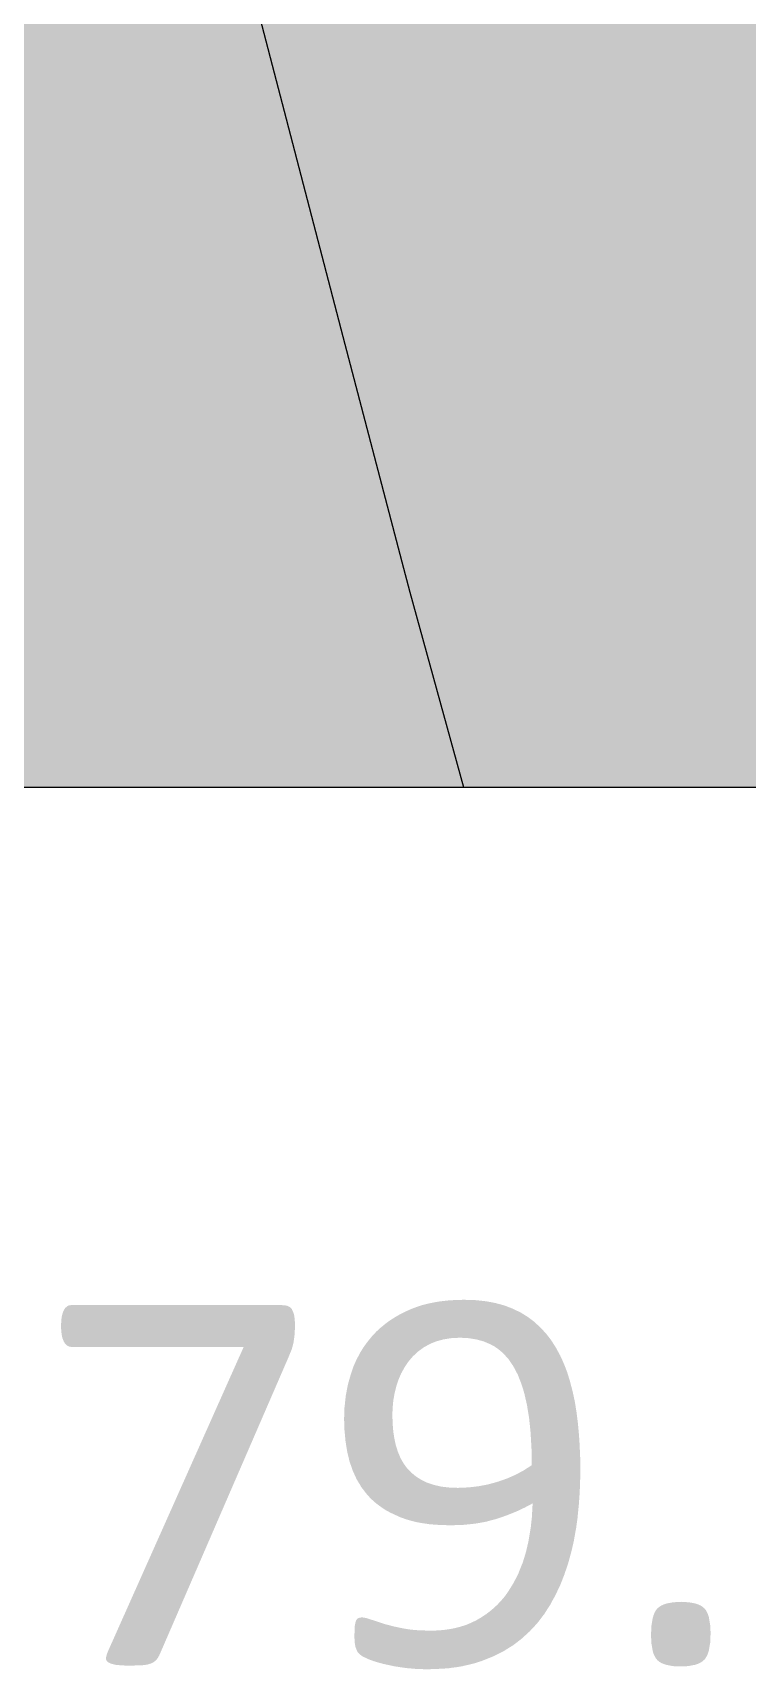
# Model space of a CAD drawing. Header units: inches. Extents: x 79.49066 to 79.49309, y 16.68944 to 16.6915.
# Drawn here: x 79.492518 to 79.4925806, y 16.6894418 to 16.6895851 of the extents above; entities that cross this region are included whole.
import ezdxf

# ---------------------------------------------------------------- set-up
doc = ezdxf.new("R2010")
doc.units = ezdxf.units.IN
doc.header["$MEASUREMENT"] = 0
doc.layers.add('Contours_csv_excel_file_grd', color=7, linetype='CONTINUOUS')
doc.layers.add('GSLAYER', color=7, linetype='CONTINUOUS')

msp = doc.modelspace()

# ---------------------------------------------------------------- hatches: boundary and pattern name
at = {"layer": 'Contours_csv_excel_file_grd', "true_color": 0x5e3fff}
msp.add_hatch(color=173, dxfattribs=at).paths.add_polyline_path([(79.49255574, 16.689519), (79.49255104, 16.6895361), (79.49255035, 16.68953874), (79.49254519, 16.68955847), (79.49254005, 16.68957821), (79.49253679, 16.68959073), (79.49253491, 16.68959795), (79.49253122, 16.68961207), (79.49252983, 16.68961769), (79.4925249, 16.68963742), (79.49251993, 16.68965716), (79.4925149, 16.6896769), (79.49251155, 16.68968978), (79.49251139, 16.6896904), (79.49250988, 16.68969664), (79.49250496, 16.68971637), (79.49249995, 16.68973611), (79.49249482, 16.68975585), (79.49249157, 16.68976803), (79.49248969, 16.68977559), (79.49248726, 16.68978509), (79.49248464, 16.68979532), (79.49247945, 16.68981506), (79.4924741, 16.6898348), (79.49247174, 16.68984324), (79.49246882, 16.68985454), (79.49246399, 16.68987274), (79.49246358, 16.68987427), (79.49245819, 16.68989401), (79.49245263, 16.68991375), (79.49245191, 16.68991632), (79.49244751, 16.68993348), (79.49244319, 16.68995084), (79.4924426, 16.68995322), (79.49243839, 16.68997296), (79.49243666, 16.6899927), (79.49244005, 16.69001243), (79.49244492, 16.69002575), (79.49244727, 16.69003217), (79.49245191, 16.69004319), (79.49245564, 16.69005191), (79.49246191, 16.69006613), (79.49246434, 16.69007165), (79.49247174, 16.69008972), (79.49247248, 16.69009138), (79.4924811, 16.69011112), (79.49248209, 16.69011353), (79.49248923, 16.69013086), (79.49249157, 16.69013665), (79.49249887, 16.6901506), (79.49251139, 16.6901699), (79.49251177, 16.69017033), (79.4925183, 16.69017626), (79.49253122, 16.69018797), (79.49253407, 16.69019007), (79.49255104, 16.69020127), (79.49255316, 16.69020249), (79.49256591, 16.69020981), (79.49257087, 16.69021265), (79.49258172, 16.69021841), (79.4925907, 16.69022317), (79.49260174, 16.69022955), (79.49260779, 16.69023305), (79.49261052, 16.69023463), (79.49262941, 16.69024668), (79.49263035, 16.69024728), (79.4926334, 16.69024928), (79.49264994, 16.69025936), (79.49265017, 16.6902595), (79.49266578, 16.69026902), (79.49266951, 16.6902712), (79.49267, 16.69027148), (79.49267, 16.69028216), (79.49267, 16.69028876), (79.49267, 16.69029281), (79.49267, 16.69030349), (79.49267, 16.69030849), (79.49267, 16.69031469), (79.49265892, 16.69030849), (79.49265017, 16.69030349), (79.49263035, 16.69029281), (79.49262249, 16.69028876), (79.49261052, 16.69028216), (79.49259121, 16.69027148), (79.4925907, 16.6902712), (79.49258699, 16.69026902), (79.49257111, 16.6902595), (79.49257087, 16.69025936), (79.49255521, 16.69024928), (79.492552, 16.69024728), (79.49255104, 16.69024668), (79.49253352, 16.69023463), (79.49253122, 16.69023305), (79.49252661, 16.69022955), (79.4925179, 16.69022317), (79.49251139, 16.69021841), (79.49250392, 16.69021265), (79.49250023, 16.69020981), (79.49249157, 16.69020249), (79.49249025, 16.69020127), (79.49247818, 16.69019007), (79.4924772, 16.69018797), (79.49247174, 16.69017626), (79.49247023, 16.69017033), (79.49247012, 16.6901699), (79.49246495, 16.6901506), (79.49246042, 16.69013665), (79.49245853, 16.69013086), (79.49245191, 16.69011353), (79.49245109, 16.69011112), (79.49244351, 16.69009138), (79.49244277, 16.69008972), (79.49243474, 16.69007165), (79.49243209, 16.69006613), (79.49242566, 16.69005191), (79.49242121, 16.69004319), (79.49241558, 16.69003217), (79.49241226, 16.69002575), (79.49240582, 16.69001243), (79.4924023, 16.6899927), (79.49240685, 16.68997296), (79.49241168, 16.68995322), (79.49241226, 16.68995084), (79.49241713, 16.68993348), (79.49242161, 16.68991632), (79.49242228, 16.68991375), (79.49242713, 16.68989401), (79.49243175, 16.68987427), (79.49243209, 16.68987274), (79.49243654, 16.68985454), (79.49243917, 16.68984324), (79.49244114, 16.6898348), (79.49244554, 16.68981506), (79.49244979, 16.68979532), (79.49245191, 16.68978509), (79.49245405, 16.68977559), (79.49245568, 16.68976803), (79.49245831, 16.68975585), (79.49246244, 16.68973611), (79.49246647, 16.68971637), (79.49247041, 16.68969664), (79.49247162, 16.6896904), (79.49247174, 16.68968978), (79.49247441, 16.6896769), (79.4924784, 16.68965716), (79.49248234, 16.68963742), (79.49248625, 16.68961769), (79.49248736, 16.68961207), (79.49249015, 16.68959795), (79.49249157, 16.68959073), (79.49249416, 16.68957821), (79.49249826, 16.68955847), (79.49250239, 16.68953874), (79.49250296, 16.6895361), (79.49250659, 16.689519)])
at = {"layer": 'Contours_csv_excel_file_grd', "true_color": 0x6845ff}
msp.add_hatch(color=173, dxfattribs=at).paths.add_polyline_path([(79.49261017, 16.689519), (79.49260463, 16.6895361), (79.49260378, 16.68953874), (79.49259739, 16.68955847), (79.49259099, 16.68957821), (79.4925907, 16.68957911), (79.49258485, 16.68959795), (79.49258045, 16.68961207), (79.4925787, 16.68961769), (79.4925725, 16.68963742), (79.49257087, 16.68964254), (79.49256648, 16.68965716), (79.49256047, 16.6896769), (79.4925563, 16.6896904), (79.49255438, 16.68969664), (79.49255104, 16.68970724), (79.49254835, 16.68971637), (79.49254241, 16.68973611), (79.49253637, 16.68975585), (79.49253255, 16.68976803), (79.49253122, 16.68977229), (79.49253025, 16.68977559), (79.49252437, 16.68979532), (79.49251837, 16.68981506), (79.49251225, 16.6898348), (79.49251139, 16.68983753), (79.49250973, 16.68984324), (79.49250644, 16.68985454), (79.49250065, 16.68987427), (79.49249487, 16.68989401), (79.49249157, 16.68990573), (79.49248944, 16.68991375), (79.49248881, 16.68991632), (79.49248463, 16.68993348), (79.49248055, 16.68995322), (79.49247793, 16.68997296), (79.4924777, 16.6899927), (79.49248045, 16.69001243), (79.49248576, 16.69003217), (79.49248958, 16.69004319), (79.49249157, 16.6900489), (79.49249265, 16.69005191), (79.49250103, 16.69007165), (79.49250921, 16.69008972), (79.49250996, 16.69009138), (79.49251139, 16.69009435), (79.49252079, 16.69011112), (79.49253122, 16.69012739), (79.49253391, 16.69013086), (79.49253934, 16.69013665), (79.49255104, 16.69014915), (79.4925527, 16.6901506), (79.49257087, 16.69016389), (79.49258099, 16.6901699), (79.49258171, 16.69017033), (79.4925907, 16.69017508), (79.49261052, 16.69018402), (79.49261731, 16.69018797), (79.49262092, 16.69019007), (79.49263035, 16.69019654), (79.49263688, 16.69020127), (79.49264867, 16.69020981), (79.49265017, 16.69021092), (79.49265271, 16.69021265), (79.49266822, 16.69022317), (79.49267, 16.69022438), (79.49267, 16.69022955), (79.49267, 16.69023463), (79.49267, 16.69024728), (79.49267, 16.69024928), (79.49267, 16.6902595), (79.49267, 16.69026902), (79.49267, 16.69027148), (79.49266578, 16.69026902), (79.49265017, 16.6902595), (79.4926334, 16.69024928), (79.49263035, 16.69024728), (79.49261052, 16.69023463), (79.49260174, 16.69022955), (79.49259279, 16.69022438), (79.4925907, 16.69022317), (79.49257087, 16.69021265), (79.49256786, 16.69021092), (79.49256591, 16.69020981), (79.49255104, 16.69020127), (79.49254387, 16.69019654), (79.49253407, 16.69019007), (79.49253122, 16.69018797), (79.49252687, 16.69018402), (79.49251701, 16.69017508), (79.49251177, 16.69017033), (79.49251139, 16.6901699), (79.49250749, 16.69016389), (79.49249887, 16.6901506), (79.49249812, 16.69014915), (79.49249157, 16.69013665), (79.49248923, 16.69013086), (79.4924878, 16.69012739), (79.4924811, 16.69011112), (79.49247378, 16.69009435), (79.49247248, 16.69009138), (79.49247174, 16.69008972), (79.49246434, 16.69007165), (79.49245564, 16.69005191), (79.49245436, 16.6900489), (79.49245191, 16.69004319), (79.49244727, 16.69003217), (79.49244005, 16.69001243), (79.49243666, 16.6899927), (79.49243839, 16.68997296), (79.4924426, 16.68995322), (79.49244751, 16.68993348), (79.49245191, 16.68991632), (79.49245263, 16.68991375), (79.49245489, 16.68990573), (79.49245819, 16.68989401), (79.49246358, 16.68987427), (79.49246882, 16.68985454), (79.49247174, 16.68984324), (79.49247334, 16.68983753), (79.4924741, 16.6898348), (79.49247945, 16.68981506), (79.49248464, 16.68979532), (79.49248969, 16.68977559), (79.49249051, 16.68977229), (79.49249157, 16.68976803), (79.49249482, 16.68975585), (79.49249995, 16.68973611), (79.49250496, 16.68971637), (79.49250723, 16.68970724), (79.49250988, 16.68969664), (79.49251139, 16.6896904), (79.4925149, 16.6896769), (79.49251993, 16.68965716), (79.49252361, 16.68964254), (79.4925249, 16.68963742), (79.49252983, 16.68961769), (79.49253122, 16.68961207), (79.49253491, 16.68959795), (79.49253981, 16.68957911), (79.49254005, 16.68957821), (79.49254519, 16.68955847), (79.49255035, 16.68953874), (79.49255104, 16.6895361), (79.49255574, 16.689519)])
at = {"layer": 'GSLAYER', "true_color": 0x000000}
for points in [[(79.49256327, 16.6894708), (79.49256312, 16.68947099), (79.49256299, 16.68947116), (79.49256282, 16.68947134), (79.49256252, 16.68947167), (79.49256249, 16.6894717), (79.49256218, 16.68947198), (79.49256196, 16.68947219), (79.49256184, 16.68947228), (79.49256148, 16.68947255), (79.49256137, 16.68947263), (79.49256108, 16.68947281), (79.49256074, 16.68947302), (79.49256067, 16.68947305), (79.49256021, 16.68947327), (79.49256005, 16.68947335), (79.49255973, 16.68947347), (79.49255932, 16.68947363), (79.49255925, 16.68947365), (79.49255872, 16.68947379), (79.49255853, 16.68947384), (79.49255817, 16.68947391), (79.49255769, 16.689474), (79.49255764, 16.689474), (79.492557, 16.68947407), (79.49255679, 16.68947409), (79.49255624, 16.68947411), (79.49255583, 16.68947412), (79.49255515, 16.68947411), (79.49255486, 16.68947409), (79.4925545, 16.68947407), (79.49255387, 16.689474), (79.49255383, 16.689474), (79.49255326, 16.68947391), (79.49255293, 16.68947384), (79.49255267, 16.68947379), (79.49255212, 16.68947365), (79.49255205, 16.68947363), (79.49255158, 16.68947347), (79.49255127, 16.68947335), (79.49255107, 16.68947327), (79.49255058, 16.68947305), (79.49255052, 16.68947302), (79.49255012, 16.68947281), (79.49254981, 16.68947263), (79.49254968, 16.68947255), (79.49254926, 16.68947228), (79.49254914, 16.68947219), (79.49254886, 16.68947198), (79.49254852, 16.6894717), (79.49254848, 16.68947167), (79.49254812, 16.68947134), (79.49254795, 16.68947116), (79.49254779, 16.68947099), (79.49254763, 16.6894708)], [(79.49254076, 16.68946999), (79.49254077, 16.68947002), (79.49254078, 16.68947007), (79.49254079, 16.68947012), (79.49254083, 16.68947027), (79.49254086, 16.68947039), (79.49254087, 16.68947048), (79.49254091, 16.68947075), (79.49254095, 16.68947106), (79.49254095, 16.68947108), (79.49254097, 16.68947143), (79.49254099, 16.68947184), (79.49254099, 16.68947186), (79.49254097, 16.68947227), (79.49254097, 16.68947235), (79.49254093, 16.68947264), (79.49254092, 16.68947274), (79.49254086, 16.68947295), (79.49254083, 16.68947305), (79.49254075, 16.68947321), (79.49254071, 16.6894733), (79.49254061, 16.68947341), (79.49254055, 16.68947348), (79.4925404, 16.68947355), (79.49254032, 16.68947359), (79.49254009, 16.68947364), (79.49254004, 16.68947364), (79.49253973, 16.68947366), (79.49252141, 16.68947366), (79.49252127, 16.68947364), (79.4925212, 16.68947364), (79.4925211, 16.68947359), (79.49252102, 16.68947355), (79.49252094, 16.68947348), (79.49252086, 16.68947341), (79.49252078, 16.6894733), (79.49252073, 16.68947321), (79.49252066, 16.68947305), (79.49252062, 16.68947295), (79.49252057, 16.68947274), (79.49252055, 16.68947264), (79.49252051, 16.68947235), (79.4925205, 16.68947227), (79.49252049, 16.68947186), (79.49252048, 16.68947184), (79.4925205, 16.68947143), (79.49252054, 16.68947108), (79.49252054, 16.68947106), (79.49252061, 16.68947075), (79.49252072, 16.68947048), (79.49252077, 16.68947039), (79.49252085, 16.68947027), (79.492521, 16.68947012), (79.49252109, 16.68947007), (79.49252119, 16.68947002), (79.49252141, 16.68946999)], [(79.49252709, 16.6894421), (79.49252763, 16.68944212), (79.49252789, 16.68944215), (79.49252803, 16.68944217), (79.49252829, 16.68944225), (79.49252834, 16.68944226), (79.49252859, 16.68944238), (79.4925286, 16.68944239), (79.4925287, 16.68944247), (79.49252881, 16.68944255), (79.49252881, 16.68944256), (79.49252889, 16.68944266), (79.49252897, 16.68944276), (79.49252898, 16.68944277), (79.49252911, 16.68944302), (79.49252911, 16.68944303), (79.49252924, 16.68944332), (79.49254043, 16.68946912), (79.49254069, 16.68946976), (79.49254076, 16.68946999), (79.49253649, 16.68946999), (79.49253639, 16.68946976), (79.4925361, 16.68946912), (79.49252459, 16.68944332), (79.49252448, 16.68944303), (79.49252448, 16.68944302), (79.49252442, 16.68944277), (79.49252442, 16.68944276), (79.49252442, 16.68944266), (79.49252445, 16.68944256), (79.49252446, 16.68944255), (79.49252451, 16.68944247), (79.4925246, 16.68944239), (79.4925246, 16.68944238), (79.49252484, 16.68944226), (79.49252487, 16.68944225), (79.49252519, 16.68944217), (79.49252527, 16.68944215), (79.49252564, 16.68944212), (79.49252582, 16.6894421), (79.49252656, 16.68944208)], [(79.49255527, 16.68945765), (79.4925545, 16.68945768), (79.4925544, 16.68945769), (79.4925538, 16.68945776), (79.49255316, 16.68945791), (79.49255258, 16.6894581), (79.49255206, 16.68945835), (79.49255198, 16.6894584), (79.49255159, 16.68945865), (79.49255117, 16.68945899), (79.49255101, 16.68945916), (79.4925508, 16.68945938), (79.49255049, 16.68945981), (79.49255039, 16.68945998), (79.49255022, 16.68946029), (79.49255, 16.68946082), (79.49254999, 16.68946085), (79.49254982, 16.68946139), (79.49254974, 16.68946176), (79.49254969, 16.689462), (79.49254959, 16.68946265), (79.49254959, 16.68946271), (79.49254954, 16.68946332), (79.49254953, 16.6894637), (79.49254952, 16.68946402), (79.49254954, 16.68946466), (79.49254955, 16.68946473), (79.4925496, 16.68946529), (79.49254968, 16.68946574), (79.49254971, 16.68946591), (79.49254986, 16.68946652), (79.49254992, 16.68946672), (79.49255005, 16.68946711), (79.49255029, 16.68946767), (79.49255029, 16.68946767), (79.49255055, 16.68946814), (79.49255058, 16.6894682), (79.49255084, 16.68946859), (79.49255091, 16.68946869), (79.49255119, 16.68946902), (79.4925513, 16.68946915), (79.49255161, 16.68946944), (79.49255173, 16.68946956), (79.49255213, 16.68946985), (79.49255221, 16.68946992), (79.49255275, 16.68947022), (79.4925528, 16.68947025), (79.49255334, 16.68947047), (79.49255388, 16.68947062), (79.49255398, 16.68947065), (79.49255468, 16.68947076), (79.49255544, 16.6894708), (79.49254763, 16.6894708), (79.4925476, 16.68947076), (79.4925475, 16.68947065), (79.49254748, 16.68947062), (79.49254737, 16.68947047), (79.49254719, 16.68947025), (79.49254718, 16.68947022), (79.49254696, 16.68946992), (79.49254692, 16.68946985), (79.49254674, 16.68946956), (79.49254667, 16.68946944), (79.49254652, 16.68946915), (79.49254645, 16.68946902), (79.49254629, 16.68946869), (79.49254624, 16.68946859), (79.49254608, 16.6894682), (79.49254606, 16.68946814), (79.4925459, 16.68946767), (79.4925459, 16.68946767), (79.49254574, 16.68946711), (79.49254563, 16.68946672), (79.49254559, 16.68946652), (79.49254547, 16.68946591), (79.49254544, 16.68946574), (79.49254539, 16.68946529), (79.49254533, 16.68946473), (79.49254532, 16.68946466), (79.4925453, 16.68946402), (79.49254529, 16.6894637), (79.4925453, 16.68946332), (79.49254532, 16.68946271), (79.49254533, 16.68946265), (79.49254539, 16.689462), (79.49254541, 16.68946176), (79.49254547, 16.68946139), (79.49254556, 16.68946085), (79.49254556, 16.68946082), (79.49254569, 16.68946029), (79.49254576, 16.68945998), (79.49254582, 16.68945981), (79.49254597, 16.68945938), (79.49254604, 16.68945916), (79.49254612, 16.68945899), (79.49254628, 16.68945865), (79.49254639, 16.6894584), (79.49254642, 16.68945835), (79.49254657, 16.6894581), (79.49254669, 16.68945791), (79.49254677, 16.68945776), (79.49254682, 16.68945769), (79.49254683, 16.68945768), (79.49254685, 16.68945765)], [(79.49256595, 16.68945765), (79.49256595, 16.68945769), (79.49256596, 16.68945779), (79.49256596, 16.68945796), (79.49256597, 16.68945816), (79.49256597, 16.6894582), (79.49256598, 16.68945849), (79.49256598, 16.68945883), (79.49256599, 16.68945918), (79.49256599, 16.68945922), (79.49256598, 16.68945964), (79.49256598, 16.68946025), (79.49256594, 16.68946114), (79.49256594, 16.68946129), (79.49256587, 16.68946231), (79.49256585, 16.68946251), (79.49256578, 16.6894633), (79.49256572, 16.68946376), (79.49256566, 16.68946426), (79.49256556, 16.68946488), (79.49256551, 16.68946519), (79.49256536, 16.68946589), (79.49256532, 16.68946608), (79.49256513, 16.6894668), (79.4925651, 16.68946693), (79.49256489, 16.68946761), (79.49256485, 16.68946775), (79.49256463, 16.68946832), (79.49256455, 16.68946852), (79.49256437, 16.68946893), (79.49256422, 16.68946925), (79.49256411, 16.68946945), (79.49256399, 16.68946967), (79.49256388, 16.68946988), (79.49256385, 16.68946993), (79.49256377, 16.68947006), (79.49256367, 16.68947021), (79.49256351, 16.68947047), (79.49256344, 16.68947057), (79.49256338, 16.68947065), (79.4925633, 16.68947076), (79.49256327, 16.6894708), (79.49255544, 16.6894708), (79.49255619, 16.68947076), (79.49255688, 16.68947065), (79.49255717, 16.68947057), (79.49255754, 16.68947047), (79.49255814, 16.68947021), (79.49255843, 16.68947006), (79.49255861, 16.68946993), (79.4925587, 16.68946988), (79.49255896, 16.68946967), (79.49255922, 16.68946945), (79.4925594, 16.68946925), (79.49255969, 16.68946893), (79.49255997, 16.68946852), (79.49256011, 16.68946832), (79.49256041, 16.68946775), (79.49256049, 16.68946761), (79.49256076, 16.68946693), (79.49256081, 16.6894668), (79.49256104, 16.68946608), (79.49256109, 16.68946589), (79.49256125, 16.68946519), (79.49256132, 16.68946488), (79.49256142, 16.68946426), (79.4925615, 16.68946376), (79.49256155, 16.6894633), (79.49256163, 16.68946251), (79.49256164, 16.68946231), (79.4925617, 16.68946129), (79.49256171, 16.68946114), (79.49256173, 16.68946025), (79.49256174, 16.68945964), (79.49256109, 16.68945922), (79.49256103, 16.68945918), (79.49256038, 16.68945883), (79.49255962, 16.68945849), (79.4925588, 16.6894582), (79.49255866, 16.68945816), (79.49255794, 16.68945796), (79.49255707, 16.68945779), (79.49255618, 16.68945769), (79.49255527, 16.68945765)], [(79.49256587, 16.68945629), (79.49256588, 16.68945646), (79.4925659, 16.68945674), (79.49256592, 16.68945705), (79.49256593, 16.68945713), (79.49256595, 16.68945765), (79.49254685, 16.68945765), (79.49254725, 16.68945713), (79.49254732, 16.68945705), (79.4925476, 16.68945674), (79.4925479, 16.68945646), (79.4925481, 16.68945629)], [(79.49255573, 16.68945441), (79.49255581, 16.68945442), (79.49255635, 16.68945447), (79.49255679, 16.68945452), (79.49255698, 16.68945455), (79.49255753, 16.68945465), (79.49255779, 16.6894547), (79.49255807, 16.68945478), (79.4925586, 16.68945492), (79.49255872, 16.68945496), (79.49255911, 16.68945509), (79.49255959, 16.68945526), (79.49256014, 16.68945548), (79.49256039, 16.68945558), (79.49256065, 16.6894557), (79.49256113, 16.68945593), (79.49256115, 16.68945594), (79.49256162, 16.68945619), (79.49256181, 16.68945629), (79.4925481, 16.68945629), (79.49254823, 16.68945619), (79.49254858, 16.68945594), (79.49254859, 16.68945593), (79.49254894, 16.6894557), (79.49254916, 16.68945558), (79.49254934, 16.68945548), (79.49254982, 16.68945526), (79.49255018, 16.68945509), (79.49255055, 16.68945496), (79.49255064, 16.68945492), (79.49255113, 16.68945478), (79.49255144, 16.6894547), (79.49255164, 16.68945465), (79.49255218, 16.68945455), (79.49255242, 16.68945452), (79.49255274, 16.68945447), (79.49255333, 16.68945442), (79.49255357, 16.68945441), (79.49255459, 16.68945437)], [(79.49256161, 16.68944514), (79.49256162, 16.68944516), (79.49256166, 16.6894452), (79.49256173, 16.68944527), (79.49256182, 16.68944537), (79.49256194, 16.6894455), (79.49256208, 16.68944565), (79.49256224, 16.68944583), (79.49256225, 16.68944584), (79.49256241, 16.68944605), (79.49256259, 16.68944629), (79.49256279, 16.68944655), (79.49256283, 16.68944659), (79.49256297, 16.68944682), (79.49256316, 16.68944712), (79.49256335, 16.68944741), (79.49256336, 16.68944743), (79.49256354, 16.68944777), (79.49256374, 16.68944812), (79.49256382, 16.68944827), (79.49256392, 16.68944849), (79.49256424, 16.68944916), (79.49256429, 16.68944929), (79.4925646, 16.68945008), (79.49256462, 16.68945015), (79.49256492, 16.68945103), (79.49256493, 16.68945106), (79.49256519, 16.68945201), (79.4925652, 16.68945204), (79.49256542, 16.689453), (79.49256543, 16.68945306), (79.4925656, 16.68945402), (79.49256562, 16.68945411), (79.49256575, 16.68945505), (79.49256576, 16.68945519), (79.49256585, 16.68945609), (79.49256587, 16.68945629), (79.49256181, 16.68945629), (79.4925618, 16.68945609), (79.49256175, 16.68945519), (79.49256174, 16.68945505), (79.49256164, 16.68945411), (79.49256162, 16.68945402), (79.49256146, 16.68945306), (79.49256145, 16.689453), (79.49256123, 16.68945204), (79.49256122, 16.68945201), (79.49256093, 16.68945106), (79.49256091, 16.68945103), (79.49256056, 16.68945015), (79.49256053, 16.68945008), (79.49256012, 16.68944929), (79.49256004, 16.68944916), (79.49255962, 16.68944849), (79.49255946, 16.68944827), (79.49255935, 16.68944812), (79.49255905, 16.68944777), (79.49255873, 16.68944743), (79.49255871, 16.68944741), (79.4925584, 16.68944712), (79.49255804, 16.68944682), (79.49255774, 16.68944659), (79.49255767, 16.68944655), (79.49255728, 16.68944629), (79.49255687, 16.68944605), (79.49255643, 16.68944584), (79.49255641, 16.68944583), (79.49255598, 16.68944565), (79.49255551, 16.6894455), (79.49255501, 16.68944537), (79.49255449, 16.68944527), (79.49255396, 16.6894452), (79.4925534, 16.68944516), (79.49255282, 16.68944514)], [(79.49257544, 16.68944204), (79.49257545, 16.68944204), (79.49257601, 16.68944215), (79.49257603, 16.68944215), (79.49257626, 16.68944223), (79.49257628, 16.68944223), (79.49257648, 16.68944232), (79.49257649, 16.68944233), (79.49257666, 16.68944243), (79.49257668, 16.68944244), (79.49257682, 16.68944257), (79.49257684, 16.68944258), (79.49257696, 16.68944272), (79.49257697, 16.68944274), (79.49257707, 16.68944292), (79.49257709, 16.68944294), (79.49257717, 16.68944314), (79.49257718, 16.68944317), (79.49257725, 16.6894434), (79.49257726, 16.68944344), (79.49257736, 16.68944403), (79.49257737, 16.68944408), (79.4925774, 16.6894448), (79.49257741, 16.68944487), (79.49257737, 16.68944559), (79.49257737, 16.68944564), (79.49257727, 16.68944624), (79.49257727, 16.68944627), (79.4925772, 16.68944651), (79.49257719, 16.68944653), (79.4925771, 16.68944674), (79.49257709, 16.68944676), (79.49257699, 16.68944694), (79.49257698, 16.68944695), (79.49257686, 16.6894471), (79.49257685, 16.68944711), (79.4925767, 16.68944723), (79.49257669, 16.68944724), (79.49257652, 16.68944735), (79.49257651, 16.68944735), (79.49257631, 16.68944744), (79.4925763, 16.68944745), (79.49257607, 16.68944752), (79.49257606, 16.68944753), (79.49257551, 16.68944763), (79.4925755, 16.68944763), (79.49257483, 16.68944767), (79.49257415, 16.68944763), (79.49257414, 16.68944763), (79.49257358, 16.68944753), (79.49257356, 16.68944752), (79.49257333, 16.68944745), (79.49257331, 16.68944744), (79.49257311, 16.68944735), (79.4925731, 16.68944735), (79.49257293, 16.68944724), (79.49257291, 16.68944723), (79.49257277, 16.68944711), (79.49257275, 16.6894471), (79.49257263, 16.68944695), (79.49257262, 16.68944694), (79.49257252, 16.68944676), (79.4925725, 16.68944674), (79.49257242, 16.68944653), (79.49257241, 16.68944651), (79.49257234, 16.68944627), (79.49257233, 16.68944624), (79.49257223, 16.68944564), (79.49257222, 16.68944559), (79.49257219, 16.68944487), (79.49257218, 16.6894448), (79.49257222, 16.68944408), (79.49257222, 16.68944403), (79.49257232, 16.68944344), (79.49257232, 16.6894434), (79.49257239, 16.68944317), (79.4925724, 16.68944314), (79.49257249, 16.68944294), (79.4925725, 16.68944292), (79.4925726, 16.68944274), (79.49257261, 16.68944272), (79.49257273, 16.68944258), (79.49257274, 16.68944257), (79.49257288, 16.68944244), (79.4925729, 16.68944243), (79.49257307, 16.68944233), (79.49257308, 16.68944232), (79.49257328, 16.68944223), (79.49257329, 16.68944223), (79.49257352, 16.68944215), (79.49257353, 16.68944215), (79.49257408, 16.68944204), (79.49257409, 16.68944204), (79.49257476, 16.68944201)], [(79.49255354, 16.6894418), (79.49255387, 16.68944181), (79.4925545, 16.68944186), (79.49255475, 16.6894419), (79.49255511, 16.68944194), (79.49255569, 16.68944204), (79.4925557, 16.68944205), (79.49255626, 16.68944217), (79.49255648, 16.68944223), (79.4925568, 16.68944231), (79.49255716, 16.68944243), (79.49255733, 16.68944248), (79.49255773, 16.68944264), (79.49255828, 16.68944286), (79.49255832, 16.68944287), (79.49255872, 16.68944308), (79.49255896, 16.6894432), (79.49255924, 16.68944333), (79.49255978, 16.68944367), (79.49256009, 16.68944386), (79.49256042, 16.68944411), (79.49256087, 16.68944446), (79.49256111, 16.68944468), (79.49256159, 16.68944512), (79.49256161, 16.68944514), (79.49254621, 16.68944514), (79.49254621, 16.68944512), (79.49254619, 16.68944468), (79.4925462, 16.68944446), (79.49254622, 16.68944411), (79.49254626, 16.68944386), (79.4925463, 16.68944367), (79.49254644, 16.68944333), (79.49254654, 16.6894432), (79.49254665, 16.68944308), (79.49254694, 16.68944287), (79.49254697, 16.68944286), (79.49254743, 16.68944264), (79.49254787, 16.68944248), (79.49254803, 16.68944243), (79.49254844, 16.68944231), (79.49254875, 16.68944223), (79.49254902, 16.68944217), (79.49254959, 16.68944205), (79.4925496, 16.68944204), (79.49255024, 16.68944194), (79.49255052, 16.6894419), (79.49255085, 16.68944186), (79.49255141, 16.68944181), (79.49255152, 16.6894418), (79.49255255, 16.68944176)], [(79.49255282, 16.68944514), (79.49255164, 16.68944519), (79.4925511, 16.68944524), (79.49255059, 16.68944532), (79.49254965, 16.68944551), (79.49254959, 16.68944553), (79.49254885, 16.68944572), (79.49254859, 16.68944581), (79.49254796, 16.68944602), (79.49254762, 16.68944612), (79.49254752, 16.68944616), (79.49254724, 16.68944625), (79.49254719, 16.68944626), (79.49254698, 16.68944629), (79.49254687, 16.68944631), (79.49254669, 16.68944629), (79.49254659, 16.68944626), (79.49254654, 16.68944625), (79.49254642, 16.68944616), (79.4925464, 16.68944612), (79.49254633, 16.68944602), (79.49254627, 16.68944581), (79.49254626, 16.68944572), (79.49254622, 16.68944553), (79.49254622, 16.68944551), (79.49254622, 16.68944532), (79.49254621, 16.68944524), (79.49254621, 16.68944519), (79.49254621, 16.68944514)]]:
    msp.add_hatch(color=18, dxfattribs=at).paths.add_polyline_path(points)

# ---------------------------------------------------------------- linework, layer by layer
at = {"layer": 'Contours_csv_excel_file_grd', "color": 18, "true_color": 0x000000}
msp.add_polyline3d([(79.49249995, 16.68973611, 103.54), (79.49250496, 16.68971637, 103.54), (79.49250988, 16.68969664, 103.54), (79.49251139, 16.6896904, 103.54), (79.4925149, 16.6896769, 103.54), (79.49251993, 16.68965716, 103.54), (79.4925249, 16.68963742, 103.54), (79.49252983, 16.68961769, 103.54), (79.49253122, 16.68961207, 103.54), (79.49253491, 16.68959795, 103.54), (79.49254005, 16.68957821, 103.54), (79.49254519, 16.68955847, 103.54), (79.49255035, 16.68953874, 103.54), (79.49255104, 16.6895361, 103.54), (79.49255574, 16.689519, 103.54)], dxfattribs=at)
at = {"layer": 'GSLAYER', "color": 18, "true_color": 0x000000, "flags": 128}
msp.add_lwpolyline([(79.490846, 16.689519), (79.49267, 16.689519)], dxfattribs=at)

doc.saveas('drawing.dxf')
